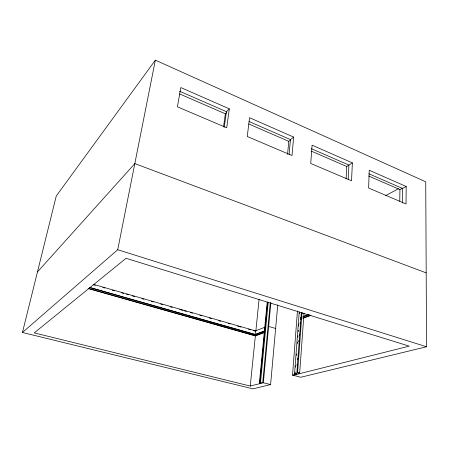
<?xml version="1.0" encoding="UTF-8"?>
<svg xmlns="http://www.w3.org/2000/svg" width="449" height="449" viewBox="0 0 449 449"><rect width="100%" height="100%" fill="white"/><g stroke="black" fill="none" stroke-linecap="round" stroke-linejoin="round"><path stroke-width="0.67" d="M406.182 186.487L406.036 203.947L368.635 188.058L369.246 170.272L406.182 186.487L402.517 188.451L368.893 173.785M402.355 203.038L402.517 188.451M399.773 201.315L399.924 189.601L402.781 188.069M352.37 162.864L351.539 180.795L310.714 163.453L312.089 145.179L352.37 162.864L346.729 166.5L346.106 178.91M348.211 179.482L348.912 165.075L311.348 148.692M301.986 313.004L297.575 372.743L298.523 373.108L299.668 372.979L304.007 313.222M297.036 365.43L297.137 364.038M297.446 359.862L297.552 358.47M298.793 341.773L298.899 340.381M299.264 335.51L299.365 334.118M300.145 323.684L300.246 322.292M296.8 373.703L294.724 373.467L296.8 373.703L301.358 312.347M297.451 310.966L292.524 375.1L295.173 374.438L294.516 374.264L299.225 312.038M294.516 374.264L295.049 374.129L295.206 372.041M295.577 367.17L295.678 365.778M296.463 355.333L296.57 353.941M297.356 343.496L297.463 342.104M297.827 337.227L297.934 335.835M298.248 331.659L298.355 330.268M298.669 326.092L298.826 323.998M299.612 313.559L299.719 312.162M292.524 375.1L300.763 377.261L426.55 346.763L425.736 181.794L155.354 60.149L56.271 196.005L22.45 332.479L252.972 388.851L270.601 384.574L277.74 304.922M293.652 137.085L292.007 155.511L247.253 136.502L249.549 117.722L293.652 137.085L290.447 139.577L289.089 154.512M287.556 154.439L288.769 141.334L290.761 139.779M267.194 302.194L259.382 383.137L262.732 382.604L270.292 302.615M270.882 302.794L263.355 382.756L250.25 386.05L34.247 332.894L126.046 258.282L409.224 346.145L293.175 375.274M264.944 328.399L265.062 327.186L255.487 330.84L93.431 284.352M259.831 383.019L267.626 302.031M260.454 383.177L268.216 302.211M89.912 287.455L255.122 334.41L255.487 330.84M88.829 288.533L255.189 335.667L255.29 334.645L264.556 331.194M250.25 386.05L255.402 335.47M255.823 331.311L259.084 299.348M229.316 108.843L226.711 127.774L177.428 106.84L180.818 87.555L229.316 108.843L226.442 111.666L224.281 127.129M223.523 126.927L225.359 113.799L226.706 112.48M22.45 332.479L117.728 249.723L155.354 60.149M37.441 271.976L134.823 163.599L426.185 272.863M297.575 372.743L299.668 372.979M385.523 195.691L398.465 188.709M301.189 313.396L302.491 312.902M255.122 334.41L264.714 330.829M300.897 317.32L302.205 316.831M303.513 316.343L308.087 314.637M300.729 317.712L302.048 317.224M303.361 316.73L309.277 314.524M255.189 335.667L264.455 332.238M300.65 318.835L301.964 318.347M303.277 317.858L310.517 315.181M264.893 332.372L255.358 335.897L88.122 288.533M300.476 319.228L301.79 318.739M303.103 318.251L310.994 315.338M259.382 383.137L260.616 383.446M262.732 382.604L270.601 384.574M295.049 374.129L296.357 374.477M89.744 287.613L255.29 334.645M93.37 284.75L95.396 285.334M102.81 287.455L104.83 288.039M112.244 290.161L114.27 290.739M121.685 292.866L123.705 293.444M126.405 294.218L128.425 294.797M132.466 295.958L134.492 296.536M141.906 298.664L143.927 299.242M151.341 301.369L153.367 301.947M160.781 304.074L162.802 304.652M170.216 306.779L172.242 307.357M179.656 309.484L183.024 310.45M184.371 310.831L186.397 311.415M190.438 312.571L192.464 313.155M199.878 315.277L201.898 315.86M209.313 317.982L211.339 318.56M218.753 320.687L220.773 321.265M228.187 323.392L230.208 323.97M237.628 326.097L240.995 327.063M248.409 329.19L250.43 329.768M253.129 330.543L255.15 331.121M268.659 326.434L275.63 328.477M117.728 249.723L426.55 346.763M179.505 93.886L225.359 113.799M248.763 123.963L288.769 141.334M311.449 151.184L346.729 166.5M368.741 176.059L399.924 189.601M179.505 91.198L226.442 111.666M249.111 121.55L290.447 139.577"/></g></svg>
